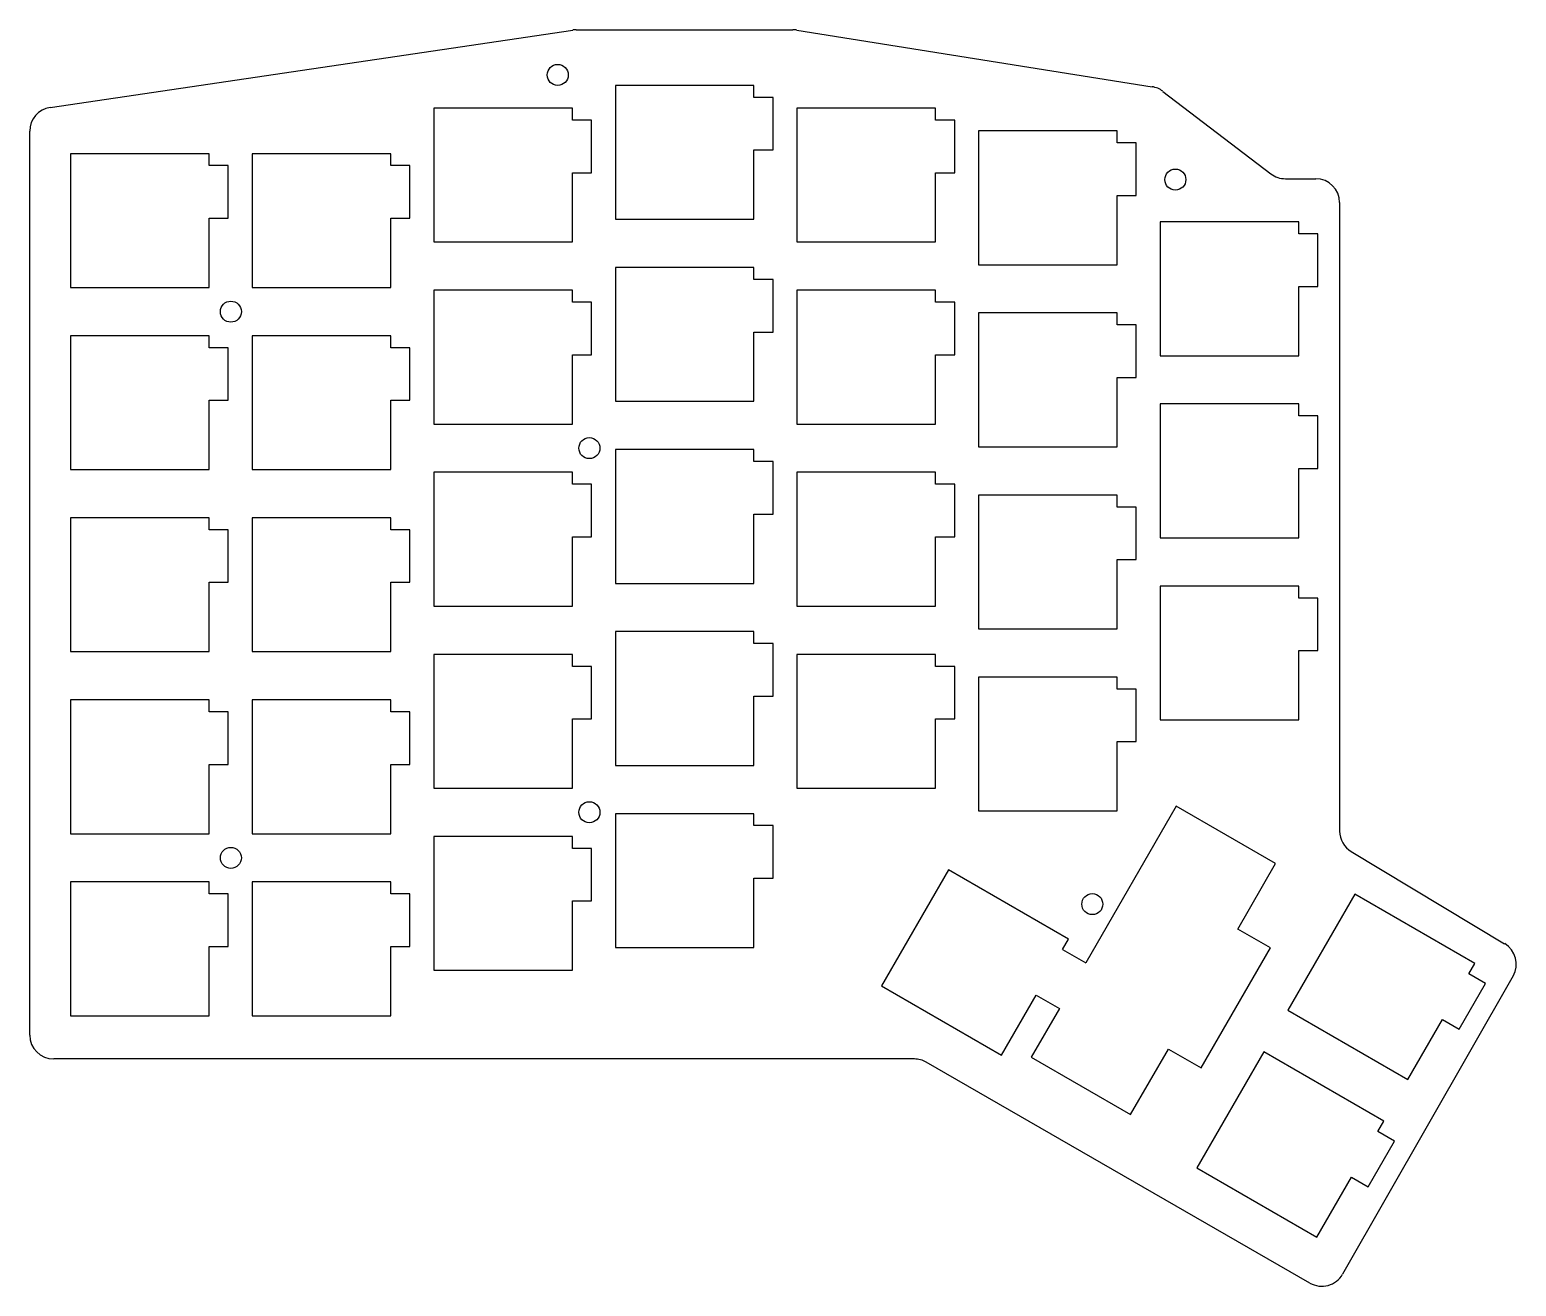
# Model space of a CAD drawing. Header units: millimetres. Extents: x 38 to 194, y -154 to -23.
import ezdxf

# ---------------------------------------------------------------- set-up
doc = ezdxf.new("R2010")
doc.units = ezdxf.units.MM

msp = doc.modelspace()

# ---------------------------------------------------------------- linework, layer by layer
for p, q in [((40.61, -31.01), (95.29, -22.91)), ((95.66, -22.88), (118.33, -22.88)), ((118.72, -22.91), (155.9, -28.84)), ((114.25, -28.71), (99.75, -28.71)), ((99.75, -28.71), (99.75, -42.71)), ((114.25, -29.96), (114.25, -28.71)), ((157.03, -29.33), (168.33, -37.96)), ((95.25, -31.09), (80.75, -31.09)), ((80.75, -31.09), (80.75, -45.09)), ((95.25, -32.34), (95.25, -31.09)), ((116.25, -29.96), (114.25, -29.96)), ((116.25, -35.46), (116.25, -29.96)), ((133.25, -31.09), (118.75, -31.09)), ((118.75, -31.09), (118.75, -45.09)), ((133.25, -32.34), (133.25, -31.09)), ((97.25, -32.34), (95.25, -32.34)), ((97.25, -37.84), (97.25, -32.34)), ((135.25, -32.34), (133.25, -32.34)), ((135.25, -37.84), (135.25, -32.34)), ((38.48, -128.07), (38.48, -33.48)), ((152.25, -33.47), (137.75, -33.47)), ((137.75, -33.47), (137.75, -47.47)), ((152.25, -34.72), (152.25, -33.47)), ((114.25, -42.71), (114.25, -35.46)), ((114.25, -35.46), (116.25, -35.46)), ((154.25, -34.72), (152.25, -34.72)), ((154.25, -40.22), (154.25, -34.72)), ((57.25, -35.85), (42.75, -35.85)), ((42.75, -35.85), (42.75, -49.85)), ((57.25, -37.1), (57.25, -35.85)), ((59.25, -37.1), (57.25, -37.1)), ((59.25, -42.6), (59.25, -37.1)), ((76.25, -35.85), (61.75, -35.85)), ((61.75, -35.85), (61.75, -49.85)), ((76.25, -37.1), (76.25, -35.85)), ((78.25, -37.1), (76.25, -37.1)), ((78.25, -42.6), (78.25, -37.1)), ((95.25, -45.09), (95.25, -37.84)), ((95.25, -37.84), (97.25, -37.84)), ((133.25, -45.09), (133.25, -37.84)), ((133.25, -37.84), (135.25, -37.84)), ((169.85, -38.47), (173.03, -38.47)), ((152.25, -47.47), (152.25, -40.22)), ((152.25, -40.22), (154.25, -40.22)), ((175.53, -40.97), (175.53, -106.73)), ((57.25, -49.85), (57.25, -42.6)), ((57.25, -42.6), (59.25, -42.6)), ((76.25, -49.85), (76.25, -42.6)), ((76.25, -42.6), (78.25, -42.6)), ((99.75, -42.71), (114.25, -42.71)), ((171.25, -42.99), (156.75, -42.99)), ((156.75, -42.99), (156.75, -56.99)), ((171.25, -44.24), (171.25, -42.99)), ((80.75, -45.09), (95.25, -45.09)), ((118.75, -45.09), (133.25, -45.09)), ((173.25, -44.24), (171.25, -44.24)), ((173.25, -49.74), (173.25, -44.24)), ((114.25, -47.76), (99.75, -47.76)), ((99.75, -47.76), (99.75, -61.76)), ((114.25, -49.01), (114.25, -47.76)), ((137.75, -47.47), (152.25, -47.47)), ((116.25, -49.01), (114.25, -49.01)), ((116.25, -54.51), (116.25, -49.01)), ((171.25, -56.99), (171.25, -49.74)), ((171.25, -49.74), (173.25, -49.74)), ((42.75, -49.85), (57.25, -49.85)), ((61.75, -49.85), (76.25, -49.85)), ((95.25, -50.14), (80.75, -50.14)), ((80.75, -50.14), (80.75, -64.14)), ((95.25, -51.39), (95.25, -50.14)), ((133.25, -50.14), (118.75, -50.14)), ((118.75, -50.14), (118.75, -64.14)), ((133.25, -51.39), (133.25, -50.14)), ((97.25, -51.39), (95.25, -51.39)), ((97.25, -56.89), (97.25, -51.39)), ((135.25, -51.39), (133.25, -51.39)), ((135.25, -56.89), (135.25, -51.39)), ((152.25, -52.52), (137.75, -52.52)), ((137.75, -52.52), (137.75, -66.52)), ((152.25, -53.77), (152.25, -52.52)), ((154.25, -53.77), (152.25, -53.77)), ((154.25, -59.27), (154.25, -53.77)), ((57.25, -54.9), (42.75, -54.9)), ((42.75, -54.9), (42.75, -68.9)), ((57.25, -56.15), (57.25, -54.9)), ((76.25, -54.9), (61.75, -54.9)), ((61.75, -54.9), (61.75, -68.9)), ((76.25, -56.15), (76.25, -54.9)), ((114.25, -61.76), (114.25, -54.51)), ((114.25, -54.51), (116.25, -54.51)), ((59.25, -56.15), (57.25, -56.15)), ((59.25, -61.65), (59.25, -56.15)), ((78.25, -56.15), (76.25, -56.15)), ((78.25, -61.65), (78.25, -56.15)), ((95.25, -64.14), (95.25, -56.89)), ((95.25, -56.89), (97.25, -56.89)), ((133.25, -64.14), (133.25, -56.89)), ((133.25, -56.89), (135.25, -56.89)), ((156.75, -56.99), (171.25, -56.99)), ((152.25, -66.52), (152.25, -59.27)), ((152.25, -59.27), (154.25, -59.27)), ((57.25, -68.9), (57.25, -61.65)), ((57.25, -61.65), (59.25, -61.65)), ((76.25, -68.9), (76.25, -61.65)), ((76.25, -61.65), (78.25, -61.65)), ((99.75, -61.76), (114.25, -61.76)), ((171.25, -62.04), (156.75, -62.04)), ((156.75, -62.04), (156.75, -76.04)), ((171.25, -63.29), (171.25, -62.04)), ((173.25, -63.29), (171.25, -63.29)), ((173.25, -68.79), (173.25, -63.29)), ((80.75, -64.14), (95.25, -64.14)), ((118.75, -64.14), (133.25, -64.14)), ((114.25, -66.81), (99.75, -66.81)), ((99.75, -66.81), (99.75, -80.81)), ((114.25, -68.06), (114.25, -66.81)), ((137.75, -66.52), (152.25, -66.52)), ((116.25, -68.06), (114.25, -68.06)), ((116.25, -73.56), (116.25, -68.06)), ((42.75, -68.9), (57.25, -68.9)), ((61.75, -68.9), (76.25, -68.9)), ((95.25, -69.19), (80.75, -69.19)), ((80.75, -69.19), (80.75, -83.19)), ((95.25, -70.44), (95.25, -69.19)), ((133.25, -69.19), (118.75, -69.19)), ((118.75, -69.19), (118.75, -83.19)), ((133.25, -70.44), (133.25, -69.19)), ((171.25, -76.04), (171.25, -68.79)), ((171.25, -68.79), (173.25, -68.79)), ((97.25, -70.44), (95.25, -70.44)), ((97.25, -75.94), (97.25, -70.44)), ((135.25, -70.44), (133.25, -70.44)), ((135.25, -75.94), (135.25, -70.44)), ((152.25, -71.57), (137.75, -71.57)), ((137.75, -71.57), (137.75, -85.57)), ((152.25, -72.82), (152.25, -71.57)), ((154.25, -72.82), (152.25, -72.82)), ((154.25, -78.32), (154.25, -72.82)), ((57.25, -73.95), (42.75, -73.95)), ((42.75, -73.95), (42.75, -87.95)), ((57.25, -75.2), (57.25, -73.95)), ((76.25, -73.95), (61.75, -73.95)), ((61.75, -73.95), (61.75, -87.95)), ((76.25, -75.2), (76.25, -73.95)), ((114.25, -80.81), (114.25, -73.56)), ((114.25, -73.56), (116.25, -73.56)), ((59.25, -75.2), (57.25, -75.2)), ((59.25, -80.7), (59.25, -75.2)), ((78.25, -75.2), (76.25, -75.2)), ((78.25, -80.7), (78.25, -75.2)), ((95.25, -83.19), (95.25, -75.94)), ((95.25, -75.94), (97.25, -75.94)), ((133.25, -83.19), (133.25, -75.94)), ((133.25, -75.94), (135.25, -75.94)), ((156.75, -76.04), (171.25, -76.04)), ((152.25, -85.57), (152.25, -78.32)), ((152.25, -78.32), (154.25, -78.32)), ((57.25, -87.95), (57.25, -80.7)), ((57.25, -80.7), (59.25, -80.7)), ((76.25, -87.95), (76.25, -80.7)), ((76.25, -80.7), (78.25, -80.7)), ((99.75, -80.81), (114.25, -80.81)), ((171.25, -81.09), (156.75, -81.09)), ((156.75, -81.09), (156.75, -95.09)), ((171.25, -82.34), (171.25, -81.09)), ((173.25, -82.34), (171.25, -82.34)), ((173.25, -87.84), (173.25, -82.34)), ((80.75, -83.19), (95.25, -83.19)), ((118.75, -83.19), (133.25, -83.19)), ((114.25, -85.86), (99.75, -85.86)), ((99.75, -85.86), (99.75, -99.86)), ((114.25, -87.11), (114.25, -85.86)), ((137.75, -85.57), (152.25, -85.57)), ((42.75, -87.95), (57.25, -87.95)), ((61.75, -87.95), (76.25, -87.95)), ((95.25, -88.24), (80.75, -88.24)), ((80.75, -88.24), (80.75, -102.24)), ((95.25, -89.49), (95.25, -88.24)), ((116.25, -87.11), (114.25, -87.11)), ((116.25, -92.61), (116.25, -87.11)), ((133.25, -88.24), (118.75, -88.24)), ((118.75, -88.24), (118.75, -102.24)), ((133.25, -89.49), (133.25, -88.24)), ((171.25, -95.09), (171.25, -87.84)), ((171.25, -87.84), (173.25, -87.84)), ((97.25, -89.49), (95.25, -89.49)), ((97.25, -94.99), (97.25, -89.49)), ((135.25, -89.49), (133.25, -89.49)), ((135.25, -94.99), (135.25, -89.49)), ((152.25, -90.62), (137.75, -90.62)), ((137.75, -90.62), (137.75, -104.62)), ((152.25, -91.87), (152.25, -90.62)), ((57.25, -93), (42.75, -93)), ((42.75, -93), (42.75, -107)), ((57.25, -94.25), (57.25, -93)), ((76.25, -93), (61.75, -93)), ((61.75, -93), (61.75, -107)), ((76.25, -94.25), (76.25, -93)), ((114.25, -99.86), (114.25, -92.61)), ((114.25, -92.61), (116.25, -92.61)), ((154.25, -91.87), (152.25, -91.87)), ((154.25, -97.37), (154.25, -91.87)), ((59.25, -94.25), (57.25, -94.25)), ((59.25, -99.75), (59.25, -94.25)), ((78.25, -94.25), (76.25, -94.25)), ((78.25, -99.75), (78.25, -94.25)), ((95.25, -102.24), (95.25, -94.99)), ((95.25, -94.99), (97.25, -94.99)), ((133.25, -102.24), (133.25, -94.99)), ((133.25, -94.99), (135.25, -94.99)), ((156.75, -95.09), (171.25, -95.09)), ((152.25, -104.62), (152.25, -97.37)), ((152.25, -97.37), (154.25, -97.37)), ((57.25, -107), (57.25, -99.75)), ((57.25, -99.75), (59.25, -99.75)), ((76.25, -107), (76.25, -99.75)), ((76.25, -99.75), (78.25, -99.75)), ((99.75, -99.86), (114.25, -99.86)), ((80.75, -102.24), (95.25, -102.24)), ((118.75, -102.24), (133.25, -102.24)), ((158.42, -104.13), (148.96, -120.52)), ((168.81, -110.13), (158.42, -104.13)), ((114.25, -104.91), (99.75, -104.91)), ((99.75, -104.91), (99.75, -118.91)), ((114.25, -106.16), (114.25, -104.91)), ((137.75, -104.62), (152.25, -104.62)), ((42.75, -107), (57.25, -107)), ((61.75, -107), (76.25, -107)), ((95.25, -107.29), (80.75, -107.29)), ((80.75, -107.29), (80.75, -121.29)), ((95.25, -108.54), (95.25, -107.29)), ((116.25, -106.16), (114.25, -106.16)), ((116.25, -111.66), (116.25, -106.16)), ((97.25, -108.54), (95.25, -108.54)), ((97.25, -114.04), (97.25, -108.54)), ((176.74, -108.87), (192.79, -118.51)), ((164.86, -116.98), (168.81, -110.13)), ((114.25, -118.91), (114.25, -111.66)), ((114.25, -111.66), (116.25, -111.66)), ((134.6, -110.79), (127.6, -122.92)), ((147.16, -118.04), (134.6, -110.79)), ((57.25, -112.05), (42.75, -112.05)), ((42.75, -112.05), (42.75, -126.05)), ((57.25, -113.3), (57.25, -112.05)), ((59.25, -113.3), (57.25, -113.3)), ((59.25, -118.8), (59.25, -113.3)), ((76.25, -112.05), (61.75, -112.05)), ((61.75, -112.05), (61.75, -126.05)), ((76.25, -113.3), (76.25, -112.05)), ((78.25, -113.3), (76.25, -113.3)), ((78.25, -118.8), (78.25, -113.3)), ((177.12, -113.34), (170.12, -125.47)), ((189.68, -120.59), (177.12, -113.34)), ((95.25, -121.29), (95.25, -114.04)), ((95.25, -114.04), (97.25, -114.04)), ((146.53, -119.12), (147.16, -118.04)), ((168.28, -118.95), (164.86, -116.98)), ((57.25, -126.05), (57.25, -118.8)), ((57.25, -118.8), (59.25, -118.8)), ((76.25, -126.05), (76.25, -118.8)), ((76.25, -118.8), (78.25, -118.8)), ((99.75, -118.91), (114.25, -118.91)), ((146.53, -119.12), (148.96, -120.52)), ((161.03, -131.51), (168.28, -118.95)), ((80.75, -121.29), (95.25, -121.29)), ((189.05, -121.68), (189.68, -120.59)), ((193.68, -121.89), (175.84, -153.1)), ((188.04, -127.44), (190.79, -122.68)), ((190.79, -122.68), (189.05, -121.68)), ((127.6, -122.92), (140.16, -130.17)), ((140.16, -130.17), (143.78, -123.89)), ((143.78, -123.89), (146.21, -125.29)), ((146.21, -125.29), (143.27, -130.38)), ((170.12, -125.47), (182.68, -132.72)), ((42.75, -126.05), (57.25, -126.05)), ((61.75, -126.05), (76.25, -126.05)), ((182.68, -132.72), (186.3, -126.44)), ((186.3, -126.44), (188.04, -127.44)), ((131.03, -130.57), (40.98, -130.57)), ((143.27, -130.38), (153.66, -136.38)), ((153.66, -136.38), (157.61, -129.53)), ((157.61, -129.53), (161.03, -131.51)), ((167.6, -129.84), (160.6, -141.97)), ((180.15, -137.09), (167.6, -129.84)), ((172.42, -154.02), (132.28, -130.91)), ((179.53, -138.17), (180.15, -137.09)), ((181.26, -139.17), (179.53, -138.17)), ((178.51, -143.94), (181.26, -139.17)), ((160.6, -141.97), (173.15, -149.22)), ((173.15, -149.22), (176.78, -142.94)), ((176.78, -142.94), (178.51, -143.94))]:
    msp.add_line(p, q)
for centre in [(93.72, -27.61), (158.34, -38.56), (59.52, -52.38), (97.03, -66.66), (97.03, -104.76), (59.52, -109.53), (149.65, -114.37)]:
    msp.add_circle(centre, 1.1)
for centre, start, end in [((95.66, -25.38), 90, 98.4263), ((118.33, -25.38), 80.9355, 90), ((155.51, -31.31), 52.6373, 80.9355), ((40.98, -33.48), 98.4263, 180), ((169.85, -35.97), 232.6373, 270), ((173.03, -40.97), 0, 90), ((178.03, -106.73), 180, 239.0362), ((191.51, -120.65), 330.2428, 59.0362), ((40.98, -128.07), 180, 270), ((131.03, -133.07), 60.0678, 90), ((173.67, -151.85), 240.0678, 330.2428)]:
    msp.add_arc(centre, 2.5, start, end)

doc.saveas('drawing.dxf')
